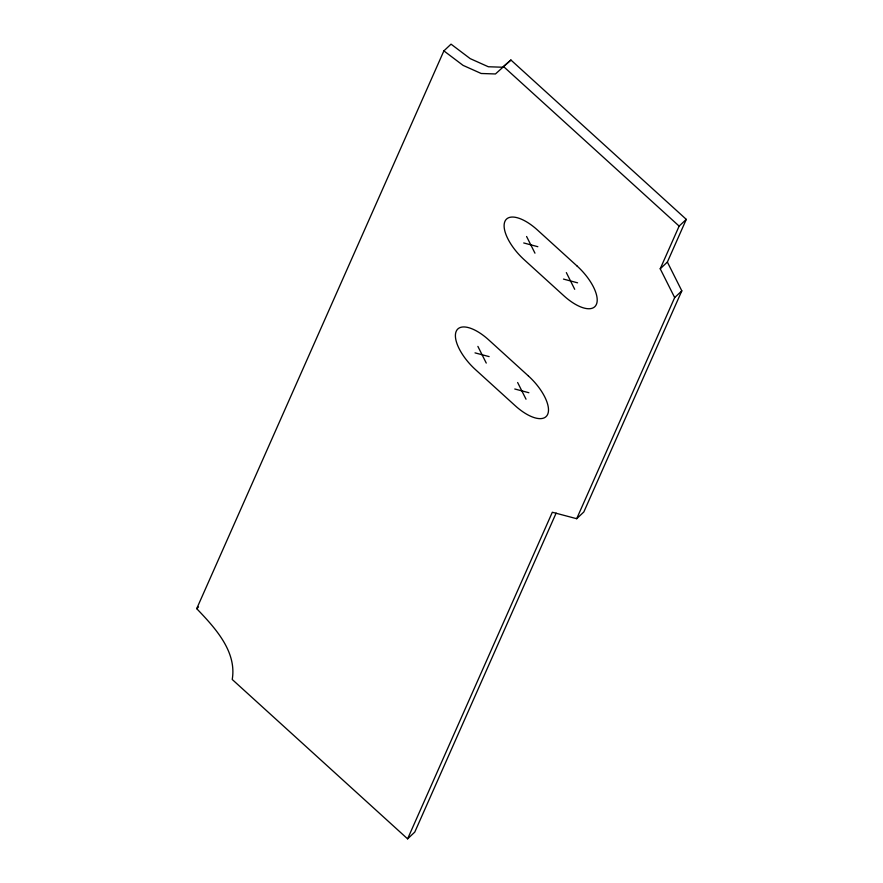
<?xml version="1.0" encoding="UTF-8"?>
<svg xmlns="http://www.w3.org/2000/svg" width="883" height="883" viewBox="0 0 883 883"><rect width="100%" height="100%" fill="white"/><g stroke="black" fill="none" stroke-linecap="round" stroke-linejoin="round"><path stroke-width="1.32" d="M196.71 608.652L443.884 50.883L451.036 44.15L470.22 58.642L488.332 66.755L502.615 67.229L510.915 60.022L686.29 219.37L667.371 262.063L660.219 268.796L674.667 297.593L576.687 518.707L552.328 512.25L407.604 838.85L232.229 679.48C237.019 651.224 214.712 627.548 196.71 608.652L198.498 606.974M660.219 268.796L679.137 226.103L686.29 219.37M556.135 513.089L414.756 832.117L407.604 838.85M667.371 262.063L681.819 290.86L583.829 511.974L576.687 518.707M443.884 50.883L463.067 65.375L481.18 73.488L495.462 73.962L510.915 60.022M674.667 297.593L681.819 290.86M523.718 242.957L537.835 246.699M563.475 279.083L577.581 282.825M475.021 352.869L489.127 356.611M514.767 388.995L528.884 392.725M503.763 66.755L679.137 226.103M566.345 272.604L574.712 289.304M526.588 236.489L534.966 253.178M517.637 382.516L526.014 399.204M477.891 346.39L486.257 363.079M577.129 266.07L537.372 229.944A35.375 15.243 46.7 0 0 504.944 221.357A35.375 15.243 46.7 0 0 524.182 259.712L563.928 295.838A35.375 15.243 46.7 0 0 596.367 304.436A35.375 15.243 46.7 0 0 577.129 266.07M528.42 375.981L488.674 339.856A35.375 15.243 46.7 0 0 456.235 331.257A35.375 15.243 46.7 0 0 475.484 369.624L515.231 405.739A35.375 15.243 46.7 0 0 547.659 414.337A35.375 15.243 46.7 0 0 528.42 375.981"/></g></svg>
